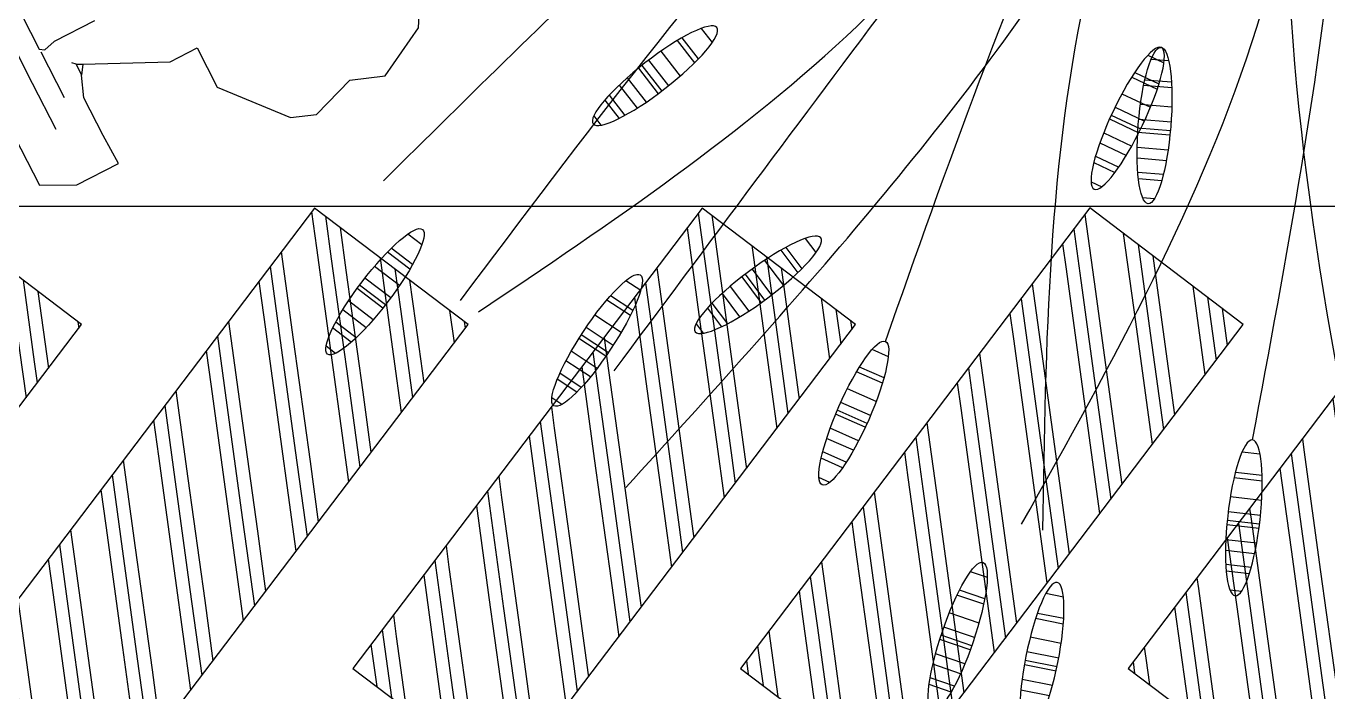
# Model space of a CAD drawing. Header units: metres. Extents: x 1769 to 3632, y 809 to 2652.
# Drawn here: x 2679.396 to 2679.7339, y 1798.3199 to 1798.4927 of the extents above; entities that cross this region are included whole.
import ezdxf

# ---------------------------------------------------------------- set-up
doc = ezdxf.new("R2010")
doc.units = ezdxf.units.M
doc.header["$LTSCALE"] = 10
for name, color, linetype in [('A-FLOR-LEVL', 2, 'Continuous'), ('A-WALL', 6, 'Continuous'), ('A-WALL-PATT', 8, 'Continuous'), ('G+E_Madera', 35, 'Continuous'), ('L-PLNT', 66, 'Continuous')]:
    doc.layers.add(name, color=color, linetype=linetype)
doc.layers.add('Vegetation - Trees', color=64, linetype='Continuous', lineweight=30)

# ---------------------------------------------------------------- blocks, each defined once
blk = doc.blocks.new('GARRA DE LEON')
at = {"layer": 'L-PLNT', "color": 65, "linetype": 'Continuous'}
for p, q in [((1271.7117, 335.3075), (1271.7821, 335.3903)), ((1271.7821, 335.3903), (1271.8152, 335.4027)), ((1271.8152, 335.4027), (1271.8773, 335.382)), ((1271.8773, 335.382), (1271.9229, 335.3986)), ((1271.9229, 335.3986), (1271.9933, 335.3613)), ((1271.9933, 335.3613), (1272.0223, 335.3116)), ((1271.4342, 335.3158), (1271.4798, 335.3386)), ((1271.4798, 335.3386), (1271.5439, 335.3386)), ((1271.5439, 335.3386), (1271.5429, 335.2951)), ((1271.4342, 335.204), (1271.4342, 335.3158)), ((1271.7117, 335.2474), (1271.7117, 335.3075)), ((1271.5429, 335.2951), (1271.5429, 335.2371)), ((1271.4891, 335.1874), (1271.4891, 335.2578)), ((1271.5626, 335.1957), (1271.6703, 335.2474)), ((1271.6703, 335.2474), (1271.7117, 335.2474)), ((1271.5429, 335.2371), (1271.5543, 335.2081)), ((1271.5191, 335.1543), (1271.5191, 335.2247)), ((1271.5543, 335.1915), (1271.5543, 335.2081)), ((1271.5626, 335.1957), (1271.5543, 335.2081)), ((1271.5543, 335.1915), (1271.5626, 335.1957)), ((1271.4901, 335.0549), (1271.4891, 335.1874)), ((1271.5543, 335.1915), (1271.5502, 335.1874)), ((1271.5191, 335.1501), (1271.5253, 335.1543)), ((1271.5191, 335.0466), (1271.5191, 335.1501)), ((1271.5419, 335.1504), (1271.5253, 335.1543)), ((1271.604, 335.1504), (1271.5419, 335.1504))]:
    blk.add_line(p, q, dxfattribs=at)
blk = doc.blocks.new('*U110')
at = {"layer": 'Vegetation - Trees'}
for p, q in [((-5.13, 11.36), (-3.23, 12.04)), ((-4.99, 8.06), (-1.24, 9.4)), ((-4.81, 6.96), (-0.69, 8.43)), ((-4.3, 4.62), (0.4, 6.3)), ((-3.82, 2.85), (1.15, 4.62)), ((-3.82, 2.85), (1.15, 4.62)), ((-3.07, 0.42), (2.11, 2.27)), ((-2.84, -0.28), (2.37, 1.58)), ((-2.84, -0.28), (2.37, 1.58)), ((-2.34, -1.67), (2.87, 0.19)), ((-1.39, -4.07), (3.65, -2.26)), ((-0.03, -7.06), (4.49, -5.44)), ((0.4, -7.9), (4.69, -6.36)), ((2.32, -11.02), (5.18, -10)), ((4.49, -12.56), (4.49, -12.56))]:
    blk.add_line(p, q, dxfattribs=at)
blk.add_ellipse((0, 0), major_axis=(4.49, -12.56), ratio=0.207464, dxfattribs=at)
blk = doc.blocks.new('*U107')
at = {"layer": 'Vegetation - Trees'}
for p, q in [((-5.13, 11.36), (-3.23, 12.04)), ((-4.99, 8.06), (-1.24, 9.4)), ((-4.81, 6.96), (-0.69, 8.43)), ((-4.3, 4.62), (0.4, 6.3)), ((-3.82, 2.85), (1.15, 4.62)), ((-3.82, 2.85), (1.15, 4.62)), ((-3.07, 0.42), (2.11, 2.27)), ((-2.84, -0.28), (2.37, 1.58)), ((-2.84, -0.28), (2.37, 1.58)), ((-2.34, -1.67), (2.87, 0.19)), ((-1.39, -4.07), (3.65, -2.26)), ((-0.03, -7.06), (4.49, -5.44)), ((0.4, -7.9), (4.69, -6.36)), ((2.32, -11.02), (5.18, -10)), ((4.49, -12.56), (4.49, -12.56))]:
    blk.add_line(p, q, dxfattribs=at)
blk.add_ellipse((0, 0), major_axis=(4.49, -12.56), ratio=0.207464, dxfattribs=at)
blk = doc.blocks.new('*U106')
at = {"layer": 'Vegetation - Trees'}
for p, q in [((-5.13, 11.36), (-3.23, 12.04)), ((-4.99, 8.06), (-1.24, 9.4)), ((-4.81, 6.96), (-0.69, 8.43)), ((-4.3, 4.62), (0.4, 6.3)), ((-3.82, 2.85), (1.15, 4.62)), ((-3.82, 2.85), (1.15, 4.62)), ((-3.07, 0.42), (2.11, 2.27)), ((-2.84, -0.28), (2.37, 1.58)), ((-2.84, -0.28), (2.37, 1.58)), ((-2.34, -1.67), (2.87, 0.19)), ((-1.39, -4.07), (3.65, -2.26)), ((-0.03, -7.06), (4.49, -5.44)), ((0.4, -7.9), (4.69, -6.36)), ((2.32, -11.02), (5.18, -10)), ((4.49, -12.56), (4.49, -12.56))]:
    blk.add_line(p, q, dxfattribs=at)
blk.add_ellipse((0, 0), major_axis=(4.49, -12.56), ratio=0.207464, dxfattribs=at)
blk = doc.blocks.new('*U105')
at = {"layer": 'Vegetation - Trees'}
for p, q in [((-5.13, 11.36), (-3.23, 12.04)), ((-4.99, 8.06), (-1.24, 9.4)), ((-4.81, 6.96), (-0.69, 8.43)), ((-4.3, 4.62), (0.4, 6.3)), ((-3.82, 2.85), (1.15, 4.62)), ((-3.82, 2.85), (1.15, 4.62)), ((-3.07, 0.42), (2.11, 2.27)), ((-2.84, -0.28), (2.37, 1.58)), ((-2.84, -0.28), (2.37, 1.58)), ((-2.34, -1.67), (2.87, 0.19)), ((-1.39, -4.07), (3.65, -2.26)), ((-0.03, -7.06), (4.49, -5.44)), ((0.4, -7.9), (4.69, -6.36)), ((2.32, -11.02), (5.18, -10)), ((4.49, -12.56), (4.49, -12.56))]:
    blk.add_line(p, q, dxfattribs=at)
blk.add_ellipse((0, 0), major_axis=(4.49, -12.56), ratio=0.207464, dxfattribs=at)
blk = doc.blocks.new('*U104')
at = {"layer": 'Vegetation - Trees'}
for p, q in [((-5.13, 11.36), (-3.23, 12.04)), ((-4.99, 8.06), (-1.24, 9.4)), ((-4.81, 6.96), (-0.69, 8.43)), ((-4.3, 4.62), (0.4, 6.3)), ((-3.82, 2.85), (1.15, 4.62)), ((-3.82, 2.85), (1.15, 4.62)), ((-3.07, 0.42), (2.11, 2.27)), ((-2.84, -0.28), (2.37, 1.58)), ((-2.84, -0.28), (2.37, 1.58)), ((-2.34, -1.67), (2.87, 0.19)), ((-1.39, -4.07), (3.65, -2.26)), ((-0.03, -7.06), (4.49, -5.44)), ((0.4, -7.9), (4.69, -6.36)), ((2.32, -11.02), (5.18, -10)), ((4.49, -12.56), (4.49, -12.56))]:
    blk.add_line(p, q, dxfattribs=at)
blk.add_ellipse((0, 0), major_axis=(4.49, -12.56), ratio=0.207464, dxfattribs=at)
blk = doc.blocks.new('*U125')
at = {"layer": 'Vegetation - Trees'}
for p, q in [((-5.13, 11.36), (-3.23, 12.04)), ((-4.99, 8.06), (-1.24, 9.4)), ((-4.81, 6.96), (-0.69, 8.43)), ((-4.3, 4.62), (0.4, 6.3)), ((-3.82, 2.85), (1.15, 4.62)), ((-3.82, 2.85), (1.15, 4.62)), ((-3.07, 0.42), (2.11, 2.27)), ((-2.84, -0.28), (2.37, 1.58)), ((-2.84, -0.28), (2.37, 1.58)), ((-2.34, -1.67), (2.87, 0.19)), ((-1.39, -4.07), (3.65, -2.26)), ((-0.03, -7.06), (4.49, -5.44)), ((0.4, -7.9), (4.69, -6.36)), ((2.32, -11.02), (5.18, -10)), ((4.49, -12.56), (4.49, -12.56))]:
    blk.add_line(p, q, dxfattribs=at)
blk.add_ellipse((0, 0), major_axis=(4.49, -12.56), ratio=0.207464, dxfattribs=at)
blk = doc.blocks.new('*U124')
at = {"layer": 'Vegetation - Trees'}
for p, q in [((-5.13, 11.36), (-3.23, 12.04)), ((-4.99, 8.06), (-1.24, 9.4)), ((-4.81, 6.96), (-0.69, 8.43)), ((-4.3, 4.62), (0.4, 6.3)), ((-3.82, 2.85), (1.15, 4.62)), ((-3.82, 2.85), (1.15, 4.62)), ((-3.07, 0.42), (2.11, 2.27)), ((-2.84, -0.28), (2.37, 1.58)), ((-2.84, -0.28), (2.37, 1.58)), ((-2.34, -1.67), (2.87, 0.19)), ((-1.39, -4.07), (3.65, -2.26)), ((-0.03, -7.06), (4.49, -5.44)), ((0.4, -7.9), (4.69, -6.36)), ((2.32, -11.02), (5.18, -10)), ((4.49, -12.56), (4.49, -12.56))]:
    blk.add_line(p, q, dxfattribs=at)
blk.add_ellipse((0, 0), major_axis=(4.49, -12.56), ratio=0.207464, dxfattribs=at)
blk = doc.blocks.new('JUNCO PLANTA')
at = {"layer": 'L-PLNT', "color": 61}
for points in [[(1270.64191, 198.69749), (1270.68902, 198.55382), (1270.75023, 198.4467)], [(1270.66347, 198.68644), (1270.7306, 198.50397), (1270.74738, 198.45573)], [(1270.63831, 198.6361), (1270.70543, 198.54382), (1270.75787, 198.44944)], [(1270.59136, 198.63288), (1270.6515, 198.5364), (1270.74667, 198.45337)], [(1270.58797, 198.62981), (1270.67816, 198.5606), (1270.75158, 198.45783)], [(1270.51876, 198.58575), (1270.65719, 198.52494), (1270.75787, 198.45364)], [(1270.58021, 198.58339), (1270.66555, 198.50764), (1270.75441, 198.4463)], [(1270.52767, 198.56322), (1270.70278, 198.47872), (1270.74916, 198.45734)], [(1270.50828, 198.53961), (1270.60476, 198.52284), (1270.74948, 198.44944)], [(1270.50319, 198.5066), (1270.57483, 198.48487), (1270.75649, 198.44609)]]:
    blk.add_spline(points, degree=3, dxfattribs=at)
blk.add_open_spline([(1270.50604, 198.53583), (1270.54394, 198.51742), (1270.6247, 198.47821), (1270.71186, 198.45695), (1270.75833, 198.44627)], degree=3, knots=[0, 0, 0, 0, 0.469345, 1, 1, 1, 1], dxfattribs=at)
at = {"layer": 'L-PLNT', "color": 39, "true_color": 0x473624}
for name, p, xscale, yscale, zscale, rotation in [('*U110', (1270.57897, 198.65651), 0.001213067589091745, 0.001213067589091745, 0.001213067589091745, 18.74647119705082), ('*U104', (1270.62938, 198.64959), 0.001213067589164313, 0.001213067589164313, 0.001213067589164313, 13.84403035338806), ('*U110', (1270.56565, 198.64442), -0.001213067589091745, 0.001213067589091745, 0.001213067589091745, 65.6917273433484), ('*U104', (1270.56765, 198.59358), -0.001213067589164313, 0.001213067589164313, 0.001213067589164313, 70.59416818701116), ('*U105', (1270.64573, 198.56529), 0.00121306758913117, 0.00121306758913117, 0.00121306758913117, 32.92293096809978), ('*U105', (1270.64997, 198.56914), -0.00121306758913117, 0.00121306758913117, 0.00121306758913117, 51.51526757229943), ('*U106', (1270.56218, 198.561), 0.001213067589200504, 0.001213067589200504, 0.001213067589200504, 60.72488571668537), ('*U125', (1270.52737, 198.55601), -0.001213067589110181, 0.001213067589110181, 0.001213067589110181, 80.34624865467396), ('*U124', (1270.49119, 198.52615), -0.001213067589191029, 0.001213067589191029, 0.001213067589191029, 84.15093048697017), ('*U107', (1270.56295, 198.5129), 0.001213067589127255, 0.001213067589127255, 0.001213067589127255, 59.6171340437695)]:
    blk.add_blockref(name, p, dxfattribs=dict(at, xscale=xscale, yscale=yscale, zscale=zscale, rotation=rotation))
blk = doc.blocks.new('A$C0e1b22ce')
h = blk.add_hatch()
h.set_pattern_fill('ANGLE', color=256, scale=0.38)
h.set_pattern_definition([(0, (0, 0), (0, 2.6543), [1.9304, -0.7239]), (90, (0, 0), (-2.6543, 2e-16), [1.9304, -0.7239])])
h.paths.add_polyline_path([(0.05, 0.15), (0.05, 0), (0, 0), (0, 0.15)])
at = {"layer": 'A-WALL-PATT'}
h = blk.add_hatch(dxfattribs=at)
h.set_pattern_fill('GOST_GROUND', color=256, scale=0.0016)
h.paths.add_polyline_path([(0.05, 0.15), (0.05, 0), (0, 0), (0, 0.15)])
at = {"layer": 'A-WALL'}
blk.add_lwpolyline([(0.05, 0.15), (0.05, 0), (0, 0), (0, 0.15)], close=True, dxfattribs=at)
blk = doc.blocks.new('A$C84a4af2d')
at = {"layer": 'G+E_Madera', "xscale": -0.9999999999999996, "rotation": 142.8127634729895}
for p in [(0.90385, 0.14975), (1.00417, 0.14976), (1.1048, 0.14976), (1.20543, 0.14977), (1.30607, 0.14977)]:
    blk.add_blockref('A$C0e1b22ce', p, dxfattribs=at)

msp = doc.modelspace()

# ---------------------------------------------------------------- linework, layer by layer
at = {"layer": 'A-FLOR-LEVL', "ltscale": 0.01}
msp.add_lwpolyline([(2680.11673, 1801.54587), (2678.61673, 1801.54587), (2678.6167, 1798.44597), (2680.1167, 1798.44597), (2680.11673, 1801.54587)], dxfattribs=at)

# ---------------------------------------------------------------- block references
at = {"layer": 'A-WALL', "ltscale": 0.01}
msp.add_blockref('A$C84a4af2d', (2678.4667, 1798.29572), dxfattribs=at)
at = {"layer": 'L-PLNT', "rotation": 207.1846337181579}
for name, p, xscale, yscale, zscale in [('JUNCO PLANTA', (1143.90155, 1290.47497), -1.25779999621497, 1.25779999621497, 1.25779999621497), ('GARRA DE LEON', (2435.58356, 1744.79861), -0.1898607951434572, 0.1898607951434572, 0.1898607951434572)]:
    msp.add_blockref(name, p, dxfattribs=dict(at, xscale=xscale, yscale=yscale, zscale=zscale))

doc.saveas('drawing.dxf')
